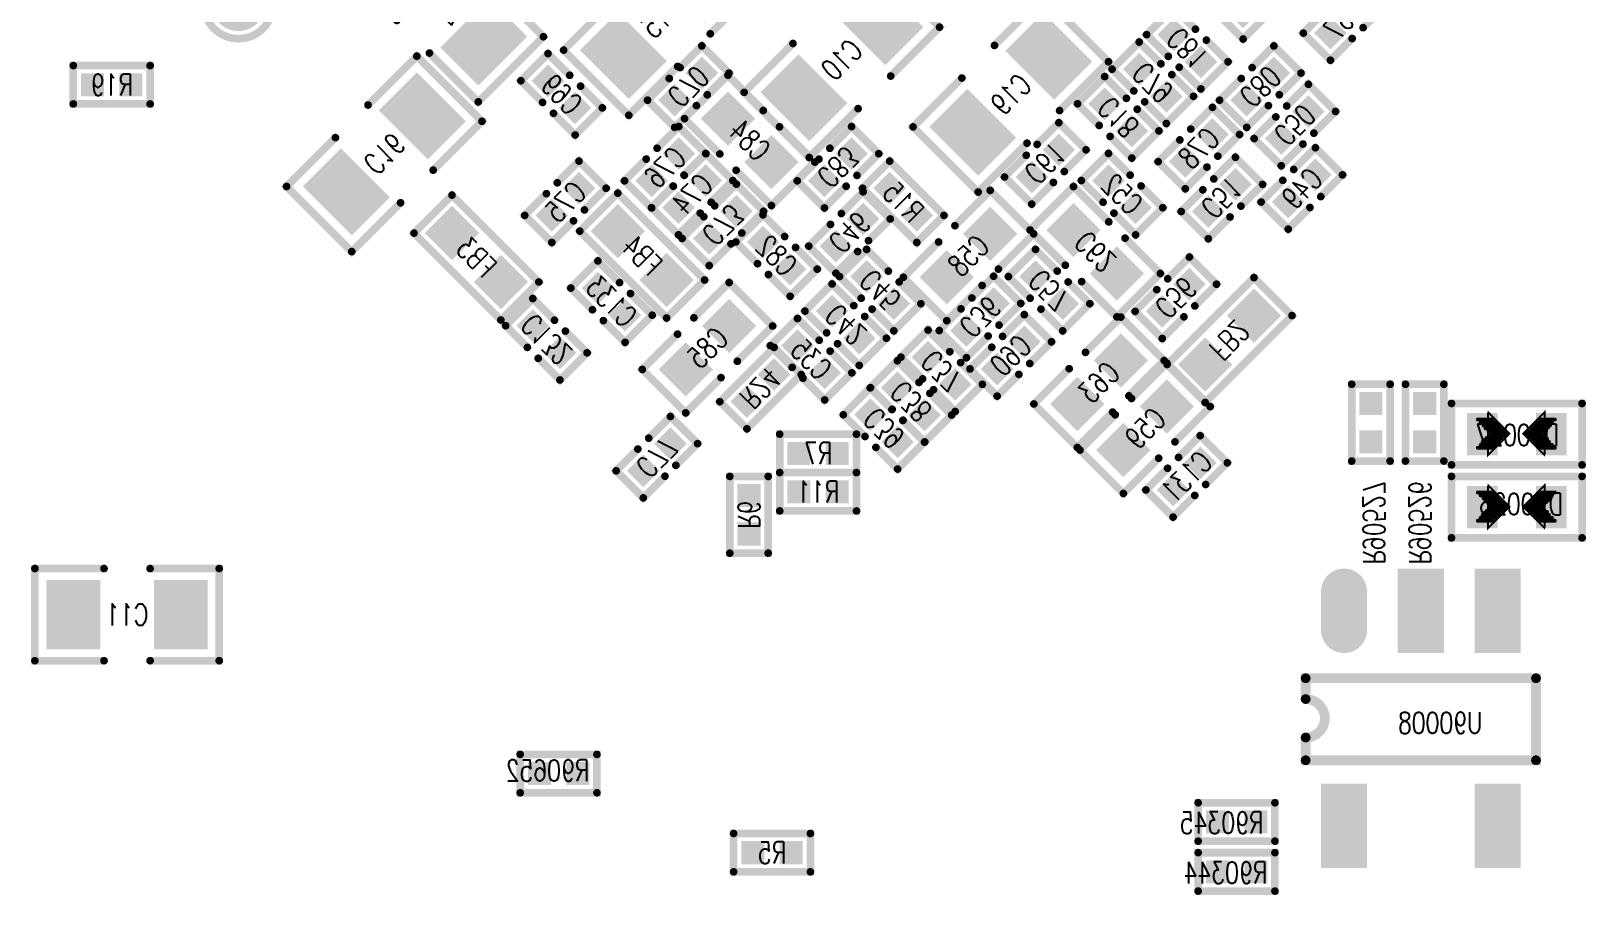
# Model space of a CAD drawing. Extents: x -52.6 to 3.6, y -24.2 to 61.8.
# Drawn here: x -28.95 to -8.7, y -1.5 to 9.75 of the extents above; entities that cross this region are included whole.
import ezdxf
from ezdxf.enums import TextEntityAlignment as Align

# ---------------------------------------------------------------- set-up
doc = ezdxf.new("R2010")
doc.units = 0
doc.linetypes.add('TRMIDX_0', pattern=[2, 1, 1])
doc.linetypes.add('TRMIDX_1', pattern=[2, 1, 1])
for name, color, linetype in [('DRIL_NPLTE_THRU_01', 3, 'CONTINUOUS'), ('DRIL_NPLTE_THRU_02', 176, 'CONTINUOUS'), ('DRIL_NPLTE_THRU_03', 222, 'CONTINUOUS'), ('DRIL_NPLTE_THRU_04', 34, 'CONTINUOUS'), ('DRIL_NPLTE_THRU_05', 171, 'CONTINUOUS'), ('DRIL_NPLTE_THRU_06', 186, 'CONTINUOUS'), ('DRIL_NPLTE_THRU_07', 6, 'CONTINUOUS'), ('DRIL_NPLTE_THRU_08', 2, 'CONTINUOUS'), ('DRIL_PLTE_THRU_01', 3, 'CONTINUOUS'), ('DRIL_PLTE_THRU_02', 176, 'CONTINUOUS'), ('DRIL_PLTE_THRU_03', 222, 'CONTINUOUS'), ('DRIL_PLTE_THRU_04', 34, 'CONTINUOUS'), ('DRIL_PLTE_THRU_05', 171, 'CONTINUOUS'), ('DRIL_PLTE_THRU_06', 186, 'CONTINUOUS'), ('DRIL_PLTE_THRU_07', 6, 'CONTINUOUS'), ('DRIL_PLTE_THRU_08', 2, 'CONTINUOUS'), ('PADS_BOT', 56, 'CONTINUOUS'), ('PADS_INNER', 96, 'CONTINUOUS'), ('PADS_TOP', 96, 'CONTINUOUS'), ('PART_BOT_2DLINE_00', 130, 'CONTINUOUS'), ('PART_BOT_2DLINE_126', 254, 'CONTINUOUS'), ('PART_BOT_COPPER_01', 5, 'CONTINUOUS'), ('PART_NAME_129', 3, 'CONTINUOUS')]:
    doc.layers.add(name, color=color, linetype=linetype)
doc.styles.add('W0$04', font='simplex', dxfattribs={"width": 0.75})

# ---------------------------------------------------------------- blocks, each defined once
blk = doc.blocks.new('SMOOTH_0$1')
at = {"const_width": 0.05}
blk.add_lwpolyline([(-0.025, 0, 1), (0.025, 0, 1)], format="xyb", close=True, dxfattribs=at)
blk = doc.blocks.new('PART_BODY_BOT_175')
at = {"layer": 'PART_BOT_2DLINE_126', "const_width": 0.1}
for points in [[(-0.15, 0.4), (-0.8, 0.4), (-0.8, -0.4), (-0.15, -0.4)], [(0.15, -0.4), (0.8, -0.4), (0.8, 0.4), (0.15, 0.4)]]:
    blk.add_lwpolyline(points, dxfattribs=at)
at = {"layer": 'PART_BOT_2DLINE_126'}
for p in [(-0.8, 0.4), (-0.15, 0.4), (0.15, 0.4), (0.8, 0.4), (-0.8, -0.4), (-0.15, -0.4), (0.15, -0.4), (0.8, -0.4)]:
    blk.add_blockref('SMOOTH_0$1', p, dxfattribs=at)
blk = doc.blocks.new('DRIL_HOLE_0')
blk.add_lwpolyline([(0, 0, 1), (0, 0, 1)], format="xyb", close=True)
blk = doc.blocks.new('PAD_0')
blk.add_lwpolyline([(0, 0, 1), (0, 0, 1)], format="xyb", close=True)
blk = doc.blocks.new('PAD_2')
at = {"const_width": 0.5}
blk.add_lwpolyline([(-0.25, 0), (0.25, 0)], dxfattribs=at)
blk = doc.blocks.new('STK_BOT_435')
at = {"layer": 'DRIL_PLTE_THRU_01'}
blk.add_blockref('DRIL_HOLE_0', (0, 0), dxfattribs=at)
at = {"layer": 'DRIL_PLTE_THRU_02'}
blk.add_blockref('DRIL_HOLE_0', (0, 0), dxfattribs=at)
at = {"layer": 'DRIL_PLTE_THRU_03'}
blk.add_blockref('DRIL_HOLE_0', (0, 0), dxfattribs=at)
at = {"layer": 'DRIL_PLTE_THRU_04'}
blk.add_blockref('DRIL_HOLE_0', (0, 0), dxfattribs=at)
at = {"layer": 'DRIL_PLTE_THRU_05'}
blk.add_blockref('DRIL_HOLE_0', (0, 0), dxfattribs=at)
at = {"layer": 'DRIL_PLTE_THRU_06'}
blk.add_blockref('DRIL_HOLE_0', (0, 0), dxfattribs=at)
at = {"layer": 'DRIL_PLTE_THRU_07'}
blk.add_blockref('DRIL_HOLE_0', (0, 0), dxfattribs=at)
at = {"layer": 'DRIL_PLTE_THRU_08'}
blk.add_blockref('DRIL_HOLE_0', (0, 0), dxfattribs=at)
at = {"layer": 'PADS_BOT'}
blk.add_blockref('PAD_2', (0, 0), dxfattribs=at)
at = {"layer": 'PADS_INNER'}
blk.add_blockref('PAD_0', (0, 0), dxfattribs=at)
at = {"layer": 'PADS_TOP'}
blk.add_blockref('PAD_0', (0, 0), dxfattribs=at)
blk = doc.blocks.new('SYM_BOT_7')
for name, p in [('PART_BODY_BOT_175', (0, 0)), ('STK_BOT_435', (-0.4, 0)), ('STK_BOT_435', (0.4, 0))]:
    blk.add_blockref(name, p)
blk = doc.blocks.new('PART_BOT_9')
blk.add_blockref('SYM_BOT_7', (0, 0))
at = {"layer": 'PART_NAME_129', "style": 'W0$04', "width": 0.75}
blk.add_text('C59', height=0.28, dxfattribs=at).set_placement((0, 0), align=Align.MIDDLE_CENTER)
blk = doc.blocks.new('PART_BODY_BOT_163')
at = {"layer": 'PART_BOT_2DLINE_126', "const_width": 0.1}
for points in [[(-0.3, 0.6), (-1.2, 0.6), (-1.2, -0.6), (-0.3, -0.6)], [(0.3, -0.6), (1.2, -0.6), (1.2, 0.6), (0.3, 0.6)]]:
    blk.add_lwpolyline(points, dxfattribs=at)
at = {"layer": 'PART_BOT_2DLINE_126'}
for p in [(-1.2, 0.6), (-0.3, 0.6), (0.3, 0.6), (1.2, 0.6), (-1.2, -0.6), (-0.3, -0.6), (0.3, -0.6), (1.2, -0.6)]:
    blk.add_blockref('SMOOTH_0$1', p, dxfattribs=at)
blk = doc.blocks.new('PAD_3')
at = {"const_width": 0.7}
blk.add_lwpolyline([(-0.45, 0), (0.45, 0)], dxfattribs=at)
blk = doc.blocks.new('STK_BOT_406')
at = {"layer": 'DRIL_PLTE_THRU_01'}
blk.add_blockref('DRIL_HOLE_0', (0, 0), dxfattribs=at)
at = {"layer": 'DRIL_PLTE_THRU_02'}
blk.add_blockref('DRIL_HOLE_0', (0, 0), dxfattribs=at)
at = {"layer": 'DRIL_PLTE_THRU_03'}
blk.add_blockref('DRIL_HOLE_0', (0, 0), dxfattribs=at)
at = {"layer": 'DRIL_PLTE_THRU_04'}
blk.add_blockref('DRIL_HOLE_0', (0, 0), dxfattribs=at)
at = {"layer": 'DRIL_PLTE_THRU_05'}
blk.add_blockref('DRIL_HOLE_0', (0, 0), dxfattribs=at)
at = {"layer": 'DRIL_PLTE_THRU_06'}
blk.add_blockref('DRIL_HOLE_0', (0, 0), dxfattribs=at)
at = {"layer": 'DRIL_PLTE_THRU_07'}
blk.add_blockref('DRIL_HOLE_0', (0, 0), dxfattribs=at)
at = {"layer": 'DRIL_PLTE_THRU_08'}
blk.add_blockref('DRIL_HOLE_0', (0, 0), dxfattribs=at)
at = {"layer": 'PADS_BOT', "rotation": 90}
blk.add_blockref('PAD_3', (0, 0), dxfattribs=at)
at = {"layer": 'PADS_INNER'}
blk.add_blockref('PAD_0', (0, 0), dxfattribs=at)
at = {"layer": 'PADS_TOP'}
blk.add_blockref('PAD_0', (0, 0), dxfattribs=at)
blk = doc.blocks.new('SYM_BOT_12')
for name, p in [('PART_BODY_BOT_163', (0, 0)), ('STK_BOT_406', (-0.7, 0)), ('STK_BOT_406', (0.7, 0))]:
    blk.add_blockref(name, p)
blk = doc.blocks.new('PART_BOT_21')
blk.add_blockref('SYM_BOT_12', (0, 0))
at = {"layer": 'PART_NAME_129', "style": 'W0$04', "width": 0.75}
blk.add_text('C16', height=0.28, dxfattribs=at).set_placement((0, 0), align=Align.MIDDLE_CENTER)
blk = doc.blocks.new('PART_BODY_BOT_181')
at = {"layer": 'PART_BOT_2DLINE_126', "const_width": 0.1}
blk.add_lwpolyline([(-0.8, -0.35), (-0.8, 0.35), (0.8, 0.35), (0.8, -0.35)], close=True, dxfattribs=at)
at = {"layer": 'PART_BOT_2DLINE_126'}
for p in [(-0.8, 0.35), (0.8, 0.35), (-0.8, -0.35), (0.8, -0.35)]:
    blk.add_blockref('SMOOTH_0$1', p, dxfattribs=at)
blk = doc.blocks.new('SYM_BOT_14')
for name, p in [('STK_BOT_435', (-0.45, 0)), ('PART_BODY_BOT_181', (0, 0)), ('STK_BOT_435', (0.45, 0))]:
    blk.add_blockref(name, p)
blk = doc.blocks.new('PART_BOT_22')
blk.add_blockref('SYM_BOT_14', (0, 0))
at = {"layer": 'PART_NAME_129', "style": 'W0$04', "width": 0.75}
blk.add_text('FB3', height=0.28, dxfattribs=at).set_placement((0, 0), align=Align.MIDDLE_CENTER)
blk = doc.blocks.new('PART_BODY_BOT_164')
at = {"layer": 'PART_BOT_2DLINE_126', "const_width": 0.1}
for points in [[(-0.1, 0.25), (-0.5, 0.25), (-0.5, -0.25), (-0.1, -0.25)], [(0.1, 0.25), (0.5, 0.25), (0.5, -0.25), (0.1, -0.25)]]:
    blk.add_lwpolyline(points, dxfattribs=at)
at = {"layer": 'PART_BOT_2DLINE_126'}
for p in [(-0.5, 0.25), (-0.1, 0.25), (0.1, 0.25), (0.5, 0.25), (-0.5, -0.25), (-0.1, -0.25), (0.1, -0.25), (0.5, -0.25)]:
    blk.add_blockref('SMOOTH_0$1', p, dxfattribs=at)
blk = doc.blocks.new('PAD_1')
at = {"const_width": 0.3}
blk.add_lwpolyline([(-0.15, 0), (0.15, 0)], dxfattribs=at)
blk = doc.blocks.new('STK_BOT_408')
at = {"layer": 'DRIL_NPLTE_THRU_01'}
blk.add_blockref('DRIL_HOLE_0', (0, 0), dxfattribs=at)
at = {"layer": 'DRIL_NPLTE_THRU_02'}
blk.add_blockref('DRIL_HOLE_0', (0, 0), dxfattribs=at)
at = {"layer": 'DRIL_NPLTE_THRU_03'}
blk.add_blockref('DRIL_HOLE_0', (0, 0), dxfattribs=at)
at = {"layer": 'DRIL_NPLTE_THRU_04'}
blk.add_blockref('DRIL_HOLE_0', (0, 0), dxfattribs=at)
at = {"layer": 'DRIL_NPLTE_THRU_05'}
blk.add_blockref('DRIL_HOLE_0', (0, 0), dxfattribs=at)
at = {"layer": 'DRIL_NPLTE_THRU_06'}
blk.add_blockref('DRIL_HOLE_0', (0, 0), dxfattribs=at)
at = {"layer": 'DRIL_NPLTE_THRU_07'}
blk.add_blockref('DRIL_HOLE_0', (0, 0), dxfattribs=at)
at = {"layer": 'DRIL_NPLTE_THRU_08'}
blk.add_blockref('DRIL_HOLE_0', (0, 0), dxfattribs=at)
at = {"layer": 'PADS_BOT'}
blk.add_blockref('PAD_1', (0, 0), dxfattribs=at)
at = {"layer": 'PADS_INNER'}
blk.add_blockref('PAD_0', (0, 0), dxfattribs=at)
at = {"layer": 'PADS_TOP'}
blk.add_blockref('PAD_0', (0, 0), dxfattribs=at)
blk = doc.blocks.new('SYM_BOT_9')
for name, p in [('PART_BODY_BOT_164', (0, 0)), ('STK_BOT_408', (-0.25, 0)), ('STK_BOT_408', (0.25, 0))]:
    blk.add_blockref(name, p)
blk = doc.blocks.new('PART_BOT_25')
blk.add_blockref('SYM_BOT_9', (0, 0))
at = {"layer": 'PART_NAME_129', "style": 'W0$04', "width": 0.75}
blk.add_text('C60', height=0.28, dxfattribs=at).set_placement((0, 0), align=Align.MIDDLE_CENTER)
blk = doc.blocks.new('PART_BOT_26')
blk.add_blockref('SYM_BOT_9', (0, 0))
at = {"layer": 'PART_NAME_129', "style": 'W0$04', "width": 0.75}
blk.add_text('C81', height=0.28, dxfattribs=at).set_placement((0, 0), align=Align.MIDDLE_CENTER)
blk = doc.blocks.new('PART_BOT_29')
blk.add_blockref('SYM_BOT_9', (0, 0))
at = {"layer": 'PART_NAME_129', "style": 'W0$04', "width": 0.75}
blk.add_text('C70', height=0.28, dxfattribs=at).set_placement((0, 0), align=Align.MIDDLE_CENTER)
blk = doc.blocks.new('PART_BOT_30')
blk.add_blockref('SYM_BOT_7', (0, 0))
at = {"layer": 'PART_NAME_129', "style": 'W0$04', "width": 0.75}
blk.add_text('C63', height=0.28, dxfattribs=at).set_placement((0, 0), align=Align.MIDDLE_CENTER)
blk = doc.blocks.new('PART_BOT_38')
blk.add_blockref('SYM_BOT_9', (0, 0))
at = {"layer": 'PART_NAME_129', "style": 'W0$04', "width": 0.75}
blk.add_text('C74', height=0.28, dxfattribs=at).set_placement((0, 0), align=Align.MIDDLE_CENTER)
blk = doc.blocks.new('PART_BOT_42')
blk.add_blockref('SYM_BOT_9', (0, 0))
at = {"layer": 'PART_NAME_129', "style": 'W0$04', "width": 0.75}
blk.add_text('C73', height=0.28, dxfattribs=at).set_placement((0, 0), align=Align.MIDDLE_CENTER)
blk = doc.blocks.new('PART_BOT_49')
blk.add_blockref('SYM_BOT_9', (0, 0))
at = {"layer": 'PART_NAME_129', "style": 'W0$04', "width": 0.75}
blk.add_text('C77', height=0.28, dxfattribs=at).set_placement((0, 0), align=Align.MIDDLE_CENTER)
blk = doc.blocks.new('PART_BOT_53')
blk.add_blockref('SYM_BOT_9', (0, 0))
at = {"layer": 'PART_NAME_129', "style": 'W0$04', "width": 0.75}
blk.add_text('C37', height=0.28, dxfattribs=at).set_placement((0, 0), align=Align.MIDDLE_CENTER)
blk = doc.blocks.new('PART_BOT_54')
blk.add_blockref('SYM_BOT_7', (0, 0))
at = {"layer": 'PART_NAME_129', "style": 'W0$04', "width": 0.75}
blk.add_text('C58', height=0.28, dxfattribs=at).set_placement((0, 0), align=Align.MIDDLE_CENTER)
blk = doc.blocks.new('PART_BOT_58')
blk.add_blockref('SYM_BOT_9', (0, 0))
at = {"layer": 'PART_NAME_129', "style": 'W0$04', "width": 0.75}
blk.add_text('C76', height=0.28, dxfattribs=at).set_placement((0, 0), align=Align.MIDDLE_CENTER)
blk = doc.blocks.new('PART_BOT_68')
blk.add_blockref('SYM_BOT_9', (0, 0))
at = {"layer": 'PART_NAME_129', "style": 'W0$04', "width": 0.75}
blk.add_text('C46', height=0.28, dxfattribs=at).set_placement((0, 0), align=Align.MIDDLE_CENTER)
blk = doc.blocks.new('PART_BOT_73')
blk.add_blockref('SYM_BOT_9', (0, 0))
at = {"layer": 'PART_NAME_129', "style": 'W0$04', "width": 0.75}
blk.add_text('C38', height=0.28, dxfattribs=at).set_placement((0, 0), align=Align.MIDDLE_CENTER)
blk = doc.blocks.new('PART_BOT_79')
blk.add_blockref('SYM_BOT_12', (0, 0))
at = {"layer": 'PART_NAME_129', "style": 'W0$04', "width": 0.75}
blk.add_text('C10', height=0.28, dxfattribs=at).set_placement((0, 0), align=Align.MIDDLE_CENTER)
blk = doc.blocks.new('PART_BOT_84')
blk.add_blockref('SYM_BOT_9', (0, 0))
at = {"layer": 'PART_NAME_129', "style": 'W0$04', "width": 0.75}
blk.add_text('C83', height=0.28, dxfattribs=at).set_placement((0, 0), align=Align.MIDDLE_CENTER)
blk = doc.blocks.new('PART_BOT_92')
blk.add_blockref('SYM_BOT_9', (0, 0))
at = {"layer": 'PART_NAME_129', "style": 'W0$04', "width": 0.75}
blk.add_text('C51', height=0.28, dxfattribs=at).set_placement((0, 0), align=Align.MIDDLE_CENTER)
blk = doc.blocks.new('PART_BOT_95')
blk.add_blockref('SYM_BOT_12', (0, 0))
at = {"layer": 'PART_NAME_129', "style": 'W0$04', "width": 0.75}
blk.add_text('C15', height=0.28, dxfattribs=at).set_placement((0, 0), align=Align.MIDDLE_CENTER)
blk = doc.blocks.new('PART_BOT_98')
blk.add_blockref('SYM_BOT_7', (0, 0))
at = {"layer": 'PART_NAME_129', "style": 'W0$04', "width": 0.75}
blk.add_text('C62', height=0.28, dxfattribs=at).set_placement((0, 0), align=Align.MIDDLE_CENTER)
blk = doc.blocks.new('PART_BOT_101')
blk.add_blockref('SYM_BOT_12', (0, 0))
at = {"layer": 'PART_NAME_129', "style": 'W0$04', "width": 0.75}
blk.add_text('C19', height=0.28, dxfattribs=at).set_placement((0, 0), align=Align.MIDDLE_CENTER)
blk = doc.blocks.new('PART_BOT_102')
blk.add_blockref('SYM_BOT_14', (0, 0))
at = {"layer": 'PART_NAME_129', "style": 'W0$04', "width": 0.75}
blk.add_text('FB4', height=0.28, dxfattribs=at).set_placement((0, 0), align=Align.MIDDLE_CENTER)
blk = doc.blocks.new('PART_BOT_107')
blk.add_blockref('SYM_BOT_14', (0, 0))
at = {"layer": 'PART_NAME_129', "style": 'W0$04', "width": 0.75}
blk.add_text('FB2', height=0.28, dxfattribs=at).set_placement((0, 0), align=Align.MIDDLE_CENTER)
blk = doc.blocks.new('PART_BOT_108')
blk.add_blockref('SYM_BOT_9', (0, 0))
at = {"layer": 'PART_NAME_129', "style": 'W0$04', "width": 0.75}
blk.add_text('C18', height=0.28, dxfattribs=at).set_placement((0, 0), align=Align.MIDDLE_CENTER)
blk = doc.blocks.new('PART_BOT_114')
blk.add_blockref('SYM_BOT_9', (0, 0))
at = {"layer": 'PART_NAME_129', "style": 'W0$04', "width": 0.75}
blk.add_text('C39', height=0.28, dxfattribs=at).set_placement((0, 0), align=Align.MIDDLE_CENTER)
blk = doc.blocks.new('PART_BOT_126')
blk.add_blockref('SYM_BOT_7', (0, 0))
at = {"layer": 'PART_NAME_129', "style": 'W0$04', "width": 0.75}
blk.add_text('C85', height=0.28, dxfattribs=at).set_placement((0, 0), align=Align.MIDDLE_CENTER)
blk = doc.blocks.new('PART_BOT_133')
blk.add_blockref('SYM_BOT_12', (0, 0))
at = {"layer": 'PART_NAME_129', "style": 'W0$04', "width": 0.75}
blk.add_text('C11', height=0.28, rotation=180, dxfattribs=at).set_placement((0, 0), align=Align.MIDDLE_CENTER)
blk = doc.blocks.new('PART_BOT_146')
blk.add_blockref('SYM_BOT_9', (0, 0))
at = {"layer": 'PART_NAME_129', "style": 'W0$04', "width": 0.75}
blk.add_text('C61', height=0.28, dxfattribs=at).set_placement((0, 0), align=Align.MIDDLE_CENTER)
blk = doc.blocks.new('PART_BOT_153')
blk.add_blockref('SYM_BOT_9', (0, 0))
at = {"layer": 'PART_NAME_129', "style": 'W0$04', "width": 0.75}
blk.add_text('C75', height=0.28, dxfattribs=at).set_placement((0, 0), align=Align.MIDDLE_CENTER)
blk = doc.blocks.new('PART_BOT_154')
blk.add_blockref('SYM_BOT_9', (0, 0))
at = {"layer": 'PART_NAME_129', "style": 'W0$04', "width": 0.75}
blk.add_text('C69', height=0.28, dxfattribs=at).set_placement((0, 0), align=Align.MIDDLE_CENTER)
blk = doc.blocks.new('PART_BOT_158')
blk.add_blockref('SYM_BOT_9', (0, 0))
at = {"layer": 'PART_NAME_129', "style": 'W0$04', "width": 0.75}
blk.add_text('C48', height=0.28, dxfattribs=at).set_placement((0, 0), align=Align.MIDDLE_CENTER)
blk = doc.blocks.new('PART_BOT_161')
blk.add_blockref('SYM_BOT_9', (0, 0))
at = {"layer": 'PART_NAME_129', "style": 'W0$04', "width": 0.75}
blk.add_text('C131', height=0.28, dxfattribs=at).set_placement((0, 0), align=Align.MIDDLE_CENTER)
blk = doc.blocks.new('PART_BOT_170')
blk.add_blockref('SYM_BOT_7', (0, 0))
at = {"layer": 'PART_NAME_129', "style": 'W0$04', "width": 0.75}
blk.add_text('C84', height=0.28, dxfattribs=at).set_placement((0, 0), align=Align.MIDDLE_CENTER)
blk = doc.blocks.new('PART_BODY_BOT_166')
at = {"layer": 'PART_BOT_2DLINE_126', "const_width": 0.1}
blk.add_lwpolyline([(-0.5, 0.25), (0.5, 0.25), (0.5, -0.25), (-0.5, -0.25)], close=True, dxfattribs=at)
at = {"layer": 'PART_BOT_2DLINE_126'}
for p in [(-0.5, 0.25), (0.5, 0.25), (-0.5, -0.25), (0.5, -0.25)]:
    blk.add_blockref('SMOOTH_0$1', p, dxfattribs=at)
blk = doc.blocks.new('SYM_BOT_5')
for name, p in [('PART_BODY_BOT_166', (0, 0)), ('STK_BOT_408', (-0.25, 0)), ('STK_BOT_408', (0.25, 0))]:
    blk.add_blockref(name, p)
blk = doc.blocks.new('PART_BOT_174')
blk.add_blockref('SYM_BOT_5', (0, 0))
at = {"layer": 'PART_NAME_129', "style": 'W0$04', "width": 0.75}
blk.add_text('R15', height=0.28, dxfattribs=at).set_placement((0, 0), align=Align.MIDDLE_CENTER)
blk = doc.blocks.new('PART_BOT_175')
blk.add_blockref('SYM_BOT_9', (0, 0))
at = {"layer": 'PART_NAME_129', "style": 'W0$04', "width": 0.75}
blk.add_text('C36', height=0.28, dxfattribs=at).set_placement((0, 0), align=Align.MIDDLE_CENTER)
blk = doc.blocks.new('PART_BOT_189')
blk.add_blockref('SYM_BOT_9', (0, 0))
at = {"layer": 'PART_NAME_129', "style": 'W0$04', "width": 0.75}
blk.add_text('C49', height=0.28, rotation=180, dxfattribs=at).set_placement((0, 0), align=Align.MIDDLE_CENTER)
blk = doc.blocks.new('PART_BOT_198')
blk.add_blockref('SYM_BOT_9', (0, 0))
at = {"layer": 'PART_NAME_129', "style": 'W0$04', "width": 0.75}
blk.add_text('C50', height=0.28, dxfattribs=at).set_placement((0, 0), align=Align.MIDDLE_CENTER)
blk = doc.blocks.new('PART_BOT_204')
blk.add_blockref('SYM_BOT_9', (0, 0))
at = {"layer": 'PART_NAME_129', "style": 'W0$04', "width": 0.75}
blk.add_text('C132', height=0.28, dxfattribs=at).set_placement((0, 0), align=Align.MIDDLE_CENTER)
blk = doc.blocks.new('PART_BOT_205')
blk.add_blockref('SYM_BOT_9', (0, 0))
at = {"layer": 'PART_NAME_129', "style": 'W0$04', "width": 0.75}
blk.add_text('C133', height=0.28, dxfattribs=at).set_placement((0, 0), align=Align.MIDDLE_CENTER)
blk = doc.blocks.new('PART_BOT_209')
blk.add_blockref('SYM_BOT_9', (0, 0))
at = {"layer": 'PART_NAME_129', "style": 'W0$04', "width": 0.75}
blk.add_text('C67', height=0.28, dxfattribs=at).set_placement((0, 0), align=Align.MIDDLE_CENTER)
blk = doc.blocks.new('PART_BOT_210')
blk.add_blockref('SYM_BOT_9', (0, 0))
at = {"layer": 'PART_NAME_129', "style": 'W0$04', "width": 0.75}
blk.add_text('C52', height=0.28, dxfattribs=at).set_placement((0, 0), align=Align.MIDDLE_CENTER)
blk = doc.blocks.new('PART_BOT_212')
blk.add_blockref('SYM_BOT_9', (0, 0))
at = {"layer": 'PART_NAME_129', "style": 'W0$04', "width": 0.75}
blk.add_text('C80', height=0.28, dxfattribs=at).set_placement((0, 0), align=Align.MIDDLE_CENTER)
blk = doc.blocks.new('PART_BOT_215')
blk.add_blockref('SYM_BOT_9', (0, 0))
at = {"layer": 'PART_NAME_129', "style": 'W0$04', "width": 0.75}
blk.add_text('C57', height=0.28, dxfattribs=at).set_placement((0, 0), align=Align.MIDDLE_CENTER)
blk = doc.blocks.new('PART_BOT_237')
blk.add_blockref('SYM_BOT_9', (0, 0))
at = {"layer": 'PART_NAME_129', "style": 'W0$04', "width": 0.75}
blk.add_text('C82', height=0.28, dxfattribs=at).set_placement((0, 0), align=Align.MIDDLE_CENTER)
blk = doc.blocks.new('PART_BOT_278')
blk.add_blockref('SYM_BOT_9', (0, 0))
at = {"layer": 'PART_NAME_129', "style": 'W0$04', "width": 0.75}
blk.add_text('C35', height=0.28, dxfattribs=at).set_placement((0, 0), align=Align.MIDDLE_CENTER)
blk = doc.blocks.new('PART_BOT_279')
blk.add_blockref('SYM_BOT_12', (0, 0))
at = {"layer": 'PART_NAME_129', "style": 'W0$04', "width": 0.75}
blk.add_text('C17', height=0.28, dxfattribs=at).set_placement((0, 0), align=Align.MIDDLE_CENTER)
blk = doc.blocks.new('PART_BOT_282')
blk.add_blockref('SYM_BOT_9', (0, 0))
at = {"layer": 'PART_NAME_129', "style": 'W0$04', "width": 0.75}
blk.add_text('C42', height=0.28, dxfattribs=at).set_placement((0, 0), align=Align.MIDDLE_CENTER)
blk = doc.blocks.new('PART_BOT_284')
blk.add_blockref('SYM_BOT_9', (0, 0))
at = {"layer": 'PART_NAME_129', "style": 'W0$04', "width": 0.75}
blk.add_text('C45', height=0.28, dxfattribs=at).set_placement((0, 0), align=Align.MIDDLE_CENTER)
blk = doc.blocks.new('PART_BOT_305')
blk.add_blockref('SYM_BOT_9', (0, 0))
at = {"layer": 'PART_NAME_129', "style": 'W0$04', "width": 0.75}
blk.add_text('C56', height=0.28, dxfattribs=at).set_placement((0, 0), align=Align.MIDDLE_CENTER)
blk = doc.blocks.new('PART_BOT_325')
blk.add_blockref('SYM_BOT_9', (0, 0))
at = {"layer": 'PART_NAME_129', "style": 'W0$04', "width": 0.75}
blk.add_text('C78', height=0.28, dxfattribs=at).set_placement((0, 0), align=Align.MIDDLE_CENTER)
blk = doc.blocks.new('PART_BOT_326')
blk.add_blockref('SYM_BOT_9', (0, 0))
at = {"layer": 'PART_NAME_129', "style": 'W0$04', "width": 0.75}
blk.add_text('C79', height=0.28, dxfattribs=at).set_placement((0, 0), align=Align.MIDDLE_CENTER)
blk = doc.blocks.new('PART_BOT_438')
blk.add_blockref('SYM_BOT_5', (0, 0))
at = {"layer": 'PART_NAME_129', "style": 'W0$04', "width": 0.75}
blk.add_text('R5', height=0.28, dxfattribs=at).set_placement((0, 0), align=Align.MIDDLE_CENTER)
blk = doc.blocks.new('PART_BOT_442')
blk.add_blockref('SYM_BOT_5', (0, 0))
at = {"layer": 'PART_NAME_129', "style": 'W0$04', "width": 0.75}
blk.add_text('R11', height=0.28, dxfattribs=at).set_placement((0, 0), align=Align.MIDDLE_CENTER)
blk = doc.blocks.new('PART_BOT_447')
blk.add_blockref('SYM_BOT_5', (0, 0))
at = {"layer": 'PART_NAME_129', "style": 'W0$04', "width": 0.75}
blk.add_text('R24', height=0.28, dxfattribs=at).set_placement((0, 0), align=Align.MIDDLE_CENTER)
blk = doc.blocks.new('PART_BOT_557')
blk.add_blockref('SYM_BOT_5', (0, 0))
at = {"layer": 'PART_NAME_129', "style": 'W0$04', "width": 0.75}
blk.add_text('R7', height=0.28, dxfattribs=at).set_placement((0, 0), align=Align.MIDDLE_CENTER)
blk = doc.blocks.new('PART_BOT_558')
blk.add_blockref('SYM_BOT_5', (0, 0))
at = {"layer": 'PART_NAME_129', "style": 'W0$04', "width": 0.75}
blk.add_text('R6', height=0.28, dxfattribs=at).set_placement((0, 0), align=Align.MIDDLE_CENTER)
blk = doc.blocks.new('PART_BOT_560')
blk.add_blockref('SYM_BOT_5', (0, 0))
at = {"layer": 'PART_NAME_129', "style": 'W0$04', "width": 0.75}
blk.add_text('R19', height=0.28, rotation=180, dxfattribs=at).set_placement((0, 0), align=Align.MIDDLE_CENTER)
blk = doc.blocks.new('PART_BOT_715')
blk.add_blockref('SYM_BOT_5', (0, 0))
at = {"layer": 'PART_NAME_129', "style": 'W0$04', "width": 0.75}
blk.add_text('R90344', height=0.28, rotation=180, dxfattribs=at).set_placement((0.4, 0.15))
blk = doc.blocks.new('PART_BOT_716')
blk.add_blockref('SYM_BOT_5', (0, 0))
at = {"layer": 'PART_NAME_129', "style": 'W0$04', "width": 0.75}
blk.add_text('R90345', height=0.28, rotation=180, dxfattribs=at).set_placement((0.35, 0.15))
blk = doc.blocks.new('SMOOTH_0$127')
at = {"const_width": 0.0635}
blk.add_lwpolyline([(-0.03175, 0, 1), (0.03175, 0, 1)], format="xyb", close=True, dxfattribs=at)
blk = doc.blocks.new('PART_BODY_BOT_18')
at = {"layer": 'PART_BOT_2DLINE_00', "const_width": 0.127}
blk.add_lwpolyline([(-0.25, 1.5, 1), (0.25, 1.5), (0.547, 1.5), (0.547, -1.5), (-0.521, -1.5), (-0.521, 1.5)], format="xyb", close=True, dxfattribs=at)
at = {"layer": 'PART_BOT_2DLINE_00'}
for p in [(-0.521, 1.5), (-0.25, 1.5), (0.25, 1.5), (0.547, 1.5), (-0.521, -1.5), (0.547, -1.5)]:
    blk.add_blockref('SMOOTH_0$127', p, dxfattribs=at)
blk = doc.blocks.new('PAD_16')
at = {"const_width": 0.3}
blk.add_lwpolyline([(-0.25, -0.15), (0.25, -0.15, 1), (0.25, 0.15), (-0.25, 0.15, 1)], format="xyb", close=True, dxfattribs=at)
blk = doc.blocks.new('STK_BOT_24')
at = {"layer": 'DRIL_PLTE_THRU_01'}
blk.add_blockref('DRIL_HOLE_0', (0, 0), dxfattribs=at)
at = {"layer": 'DRIL_PLTE_THRU_02'}
blk.add_blockref('DRIL_HOLE_0', (0, 0), dxfattribs=at)
at = {"layer": 'DRIL_PLTE_THRU_03'}
blk.add_blockref('DRIL_HOLE_0', (0, 0), dxfattribs=at)
at = {"layer": 'DRIL_PLTE_THRU_04'}
blk.add_blockref('DRIL_HOLE_0', (0, 0), dxfattribs=at)
at = {"layer": 'DRIL_PLTE_THRU_05'}
blk.add_blockref('DRIL_HOLE_0', (0, 0), dxfattribs=at)
at = {"layer": 'DRIL_PLTE_THRU_06'}
blk.add_blockref('DRIL_HOLE_0', (0, 0), dxfattribs=at)
at = {"layer": 'DRIL_PLTE_THRU_07'}
blk.add_blockref('DRIL_HOLE_0', (0, 0), dxfattribs=at)
at = {"layer": 'DRIL_PLTE_THRU_08'}
blk.add_blockref('DRIL_HOLE_0', (0, 0), dxfattribs=at)
at = {"layer": 'PADS_BOT'}
blk.add_blockref('PAD_16', (0, 0), dxfattribs=at)
at = {"layer": 'PADS_INNER'}
blk.add_blockref('PAD_0', (0, 0), dxfattribs=at)
at = {"layer": 'PADS_TOP'}
blk.add_blockref('PAD_0', (0, 0), dxfattribs=at)
blk = doc.blocks.new('PAD_17')
at = {"const_width": 0.6}
blk.add_lwpolyline([(-0.55, 0), (0.55, 0)], dxfattribs=at)
blk = doc.blocks.new('STK_BOT_25')
at = {"layer": 'DRIL_PLTE_THRU_01'}
blk.add_blockref('DRIL_HOLE_0', (0, 0), dxfattribs=at)
at = {"layer": 'DRIL_PLTE_THRU_02'}
blk.add_blockref('DRIL_HOLE_0', (0, 0), dxfattribs=at)
at = {"layer": 'DRIL_PLTE_THRU_03'}
blk.add_blockref('DRIL_HOLE_0', (0, 0), dxfattribs=at)
at = {"layer": 'DRIL_PLTE_THRU_04'}
blk.add_blockref('DRIL_HOLE_0', (0, 0), dxfattribs=at)
at = {"layer": 'DRIL_PLTE_THRU_05'}
blk.add_blockref('DRIL_HOLE_0', (0, 0), dxfattribs=at)
at = {"layer": 'DRIL_PLTE_THRU_06'}
blk.add_blockref('DRIL_HOLE_0', (0, 0), dxfattribs=at)
at = {"layer": 'DRIL_PLTE_THRU_07'}
blk.add_blockref('DRIL_HOLE_0', (0, 0), dxfattribs=at)
at = {"layer": 'DRIL_PLTE_THRU_08'}
blk.add_blockref('DRIL_HOLE_0', (0, 0), dxfattribs=at)
at = {"layer": 'PADS_BOT'}
blk.add_blockref('PAD_17', (0, 0), dxfattribs=at)
at = {"layer": 'PADS_INNER'}
blk.add_blockref('PAD_0', (0, 0), dxfattribs=at)
at = {"layer": 'PADS_TOP'}
blk.add_blockref('PAD_0', (0, 0), dxfattribs=at)
blk = doc.blocks.new('SYM_BOT_24')
for name, p in [('PART_BODY_BOT_18', (0, 0)), ('STK_BOT_24', (-1.4, 1)), ('STK_BOT_25', (1.4, 1)), ('STK_BOT_25', (-1.4, 0)), ('STK_BOT_25', (-1.4, -1)), ('STK_BOT_25', (1.4, -1))]:
    blk.add_blockref(name, p)
blk = doc.blocks.new('PART_BOT_721')
blk.add_blockref('SYM_BOT_24', (0, 0))
at = {"layer": 'PART_NAME_129', "style": 'W0$04', "width": 0.75}
blk.add_text('U90008', height=0.28, rotation=90, dxfattribs=at).set_placement((0.2, -0.8))
blk = doc.blocks.new('PART_BODY_BOT_14')
at = {"layer": 'PART_BOT_2DLINE_126', "const_width": 0.10008}
blk.add_lwpolyline([(0.450088, 0, 1), (-0.450088, 0, 1)], format="xyb", close=True, dxfattribs=at)
blk = doc.blocks.new('PAD_4')
at = {"const_width": 0.35}
blk.add_lwpolyline([(0, -0.175, 1), (0, 0.175, 1)], format="xyb", close=True, dxfattribs=at)
blk = doc.blocks.new('STK_BOT_12')
at = {"layer": 'DRIL_PLTE_THRU_01'}
blk.add_blockref('DRIL_HOLE_0', (0, 0), dxfattribs=at)
at = {"layer": 'DRIL_PLTE_THRU_02'}
blk.add_blockref('DRIL_HOLE_0', (0, 0), dxfattribs=at)
at = {"layer": 'DRIL_PLTE_THRU_03'}
blk.add_blockref('DRIL_HOLE_0', (0, 0), dxfattribs=at)
at = {"layer": 'DRIL_PLTE_THRU_04'}
blk.add_blockref('DRIL_HOLE_0', (0, 0), dxfattribs=at)
at = {"layer": 'DRIL_PLTE_THRU_05'}
blk.add_blockref('DRIL_HOLE_0', (0, 0), dxfattribs=at)
at = {"layer": 'DRIL_PLTE_THRU_06'}
blk.add_blockref('DRIL_HOLE_0', (0, 0), dxfattribs=at)
at = {"layer": 'DRIL_PLTE_THRU_07'}
blk.add_blockref('DRIL_HOLE_0', (0, 0), dxfattribs=at)
at = {"layer": 'DRIL_PLTE_THRU_08'}
blk.add_blockref('DRIL_HOLE_0', (0, 0), dxfattribs=at)
at = {"layer": 'PADS_BOT'}
blk.add_blockref('PAD_4', (0, 0), dxfattribs=at)
at = {"layer": 'PADS_INNER'}
blk.add_blockref('PAD_0', (0, 0), dxfattribs=at)
at = {"layer": 'PADS_TOP'}
blk.add_blockref('PAD_0', (0, 0), dxfattribs=at)
blk = doc.blocks.new('SYM_BOT_16')
for name in ['PART_BODY_BOT_14', 'STK_BOT_12']:
    blk.add_blockref(name, (0, 0))
blk = doc.blocks.new('PART_BOT_748')
blk.add_blockref('SYM_BOT_16', (0, 0))
at = {"layer": 'PART_NAME_129', "style": 'W0$04', "width": 0.75}
blk.add_text('TP1351', height=0.28, dxfattribs=at).set_placement((-0.4, -0.2))
blk = doc.blocks.new('SMOOTH_0$0254')
at = {"const_width": 0.0127}
blk.add_lwpolyline([(-0.00635, 0, 1), (0.00635, 0, 1)], format="xyb", close=True, dxfattribs=at)
blk = doc.blocks.new('SMOOTH_0$0508')
at = {"const_width": 0.0254}
blk.add_lwpolyline([(-0.0127, 0, 1), (0.0127, 0, 1)], format="xyb", close=True, dxfattribs=at)
blk = doc.blocks.new('PART_BODY_BOT_29')
at = {"layer": 'PART_BOT_2DLINE_126', "const_width": 0.1}
blk.add_lwpolyline([(0.85, -0.4), (0.85, 0.4), (-0.85, 0.4), (-0.85, -0.4)], close=True, dxfattribs=at)
at = {"layer": 'PART_BOT_COPPER_01', "linetype": 'TRMIDX_0', "const_width": 0.0508}
for points in [[(-0.3048, 0.1905), (-0.4953, 0.1905)], [(-0.2667, 0.1524), (-0.4572, 0.1524)], [(-0.2413, 0.1143), (-0.4318, 0.1143)], [(-0.2159, 0.0889), (-0.4064, 0.0889)], [(-0.1905, 0.0635), (-0.381, 0.0635)], [(-0.1524, 0.0381), (-0.3429, 0.0381)], [(-0.1397, -0.0127), (-0.3302, -0.0127)], [(-0.127, 0.0127), (-0.3175, 0.0127)], [(-0.3048, -0.1778), (-0.4953, -0.1778)], [(-0.2667, -0.1397), (-0.4572, -0.1397)], [(-0.2286, -0.1016), (-0.4191, -0.1016)], [(-0.2032, -0.0635), (-0.3937, -0.0635)], [(-0.1651, -0.0381), (-0.3556, -0.0381)]]:
    blk.add_lwpolyline(points, dxfattribs=at)
at = {"layer": 'PART_BOT_COPPER_01', "linetype": 'TRMIDX_0', "const_width": 0.0254}
for points in [[(-0.3556, -0.2667), (-0.08255, 0.00635), (-0.36195, 0.28575), (-0.36195, -0.254), (-0.3556, -0.254)], [(-0.3048, -0.1651), (-0.1397, 0), (-0.31115, 0.17145), (-0.31115, -0.1524), (-0.3048, -0.1524)]]:
    blk.add_lwpolyline(points, close=True, dxfattribs=at)
at = {"layer": 'PART_BOT_COPPER_01', "linetype": 'TRMIDX_1', "const_width": 0.0254}
for points in [[(0.3683, 0.2794), (0.09525, 0.00635), (0.37465, -0.27305), (0.37465, 0.2667), (0.3683, 0.2667)], [(0.3175, 0.1778), (0.1524, 0.0127), (0.32385, -0.15875), (0.32385, 0.1651), (0.3175, 0.1651)]]:
    blk.add_lwpolyline(points, close=True, dxfattribs=at)
at = {"layer": 'PART_BOT_COPPER_01', "linetype": 'TRMIDX_1', "const_width": 0.0508}
for points in [[(0.3175, 0.1905), (0.508, 0.1905)], [(0.1397, 0), (0.3302, 0)], [(0.1524, 0.0254), (0.3429, 0.0254)], [(0.1651, -0.0254), (0.3556, -0.0254)], [(0.1778, 0.0508), (0.3683, 0.0508)], [(0.2159, 0.0762), (0.4064, 0.0762)], [(0.2413, 0.1143), (0.4318, 0.1143)], [(0.2794, 0.1524), (0.4699, 0.1524)], [(0.2032, -0.0508), (0.3937, -0.0508)], [(0.2286, -0.0762), (0.4191, -0.0762)], [(0.254, -0.1016), (0.4445, -0.1016)], [(0.2794, -0.1397), (0.4699, -0.1397)], [(0.3175, -0.1778), (0.508, -0.1778)]]:
    blk.add_lwpolyline(points, dxfattribs=at)
at = {"layer": 'PART_BOT_2DLINE_126'}
for p in [(-0.85, 0.4), (0.85, 0.4), (-0.85, -0.4), (0.85, -0.4)]:
    blk.add_blockref('SMOOTH_0$1', p, dxfattribs=at)
at = {"layer": 'PART_BOT_COPPER_01'}
for name, p in [('SMOOTH_0$0508', (-0.4953, 0.1905)), ('SMOOTH_0$0254', (-0.36195, 0.28575)), ('SMOOTH_0$0508', (-0.3048, 0.1905)), ('SMOOTH_0$0508', (0.3175, 0.1905)), ('SMOOTH_0$0254', (0.3683, 0.2794)), ('SMOOTH_0$0254', (0.3683, 0.2667)), ('SMOOTH_0$0254', (0.37465, 0.2667)), ('SMOOTH_0$0508', (0.508, 0.1905)), ('SMOOTH_0$0508', (-0.4572, 0.1524)), ('SMOOTH_0$0508', (-0.4318, 0.1143)), ('SMOOTH_0$0508', (-0.4064, 0.0889)), ('SMOOTH_0$0508', (-0.381, 0.0635)), ('SMOOTH_0$0508', (-0.3429, 0.0381)), ('SMOOTH_0$0508', (-0.3302, -0.0127)), ('SMOOTH_0$0508', (-0.3175, 0.0127)), ('SMOOTH_0$0254', (-0.31115, 0.17145)), ('SMOOTH_0$0508', (-0.2667, 0.1524)), ('SMOOTH_0$0508', (-0.2413, 0.1143)), ('SMOOTH_0$0508', (-0.2159, 0.0889)), ('SMOOTH_0$0508', (-0.1905, 0.0635)), ('SMOOTH_0$0508', (-0.1524, 0.0381)), ('SMOOTH_0$0508', (-0.1397, -0.0127)), ('SMOOTH_0$0508', (-0.127, 0.0127)), ('SMOOTH_0$0254', (-0.1397, 0)), ('SMOOTH_0$0254', (-0.08255, 0.00635)), ('SMOOTH_0$0254', (0.09525, 0.00635)), ('SMOOTH_0$0508', (0.1397, 0)), ('SMOOTH_0$0508', (0.1524, 0.0254)), ('SMOOTH_0$0254', (0.1524, 0.0127)), ('SMOOTH_0$0508', (0.1651, -0.0254)), ('SMOOTH_0$0508', (0.1778, 0.0508)), ('SMOOTH_0$0508', (0.2159, 0.0762)), ('SMOOTH_0$0508', (0.2413, 0.1143)), ('SMOOTH_0$0508', (0.2794, 0.1524)), ('SMOOTH_0$0254', (0.3175, 0.1778)), ('SMOOTH_0$0254', (0.3175, 0.1651)), ('SMOOTH_0$0508', (0.3302, 0)), ('SMOOTH_0$0254', (0.32385, 0.1651)), ('SMOOTH_0$0508', (0.3429, 0.0254)), ('SMOOTH_0$0508', (0.3556, -0.0254)), ('SMOOTH_0$0508', (0.3683, 0.0508)), ('SMOOTH_0$0508', (0.4064, 0.0762)), ('SMOOTH_0$0508', (0.4318, 0.1143)), ('SMOOTH_0$0508', (0.4699, 0.1524)), ('SMOOTH_0$0508', (-0.4953, -0.1778)), ('SMOOTH_0$0508', (-0.4572, -0.1397)), ('SMOOTH_0$0508', (-0.4191, -0.1016)), ('SMOOTH_0$0508', (-0.3937, -0.0635)), ('SMOOTH_0$0508', (-0.3556, -0.0381)), ('SMOOTH_0$0508', (-0.3048, -0.1778)), ('SMOOTH_0$0254', (-0.31115, -0.1524)), ('SMOOTH_0$0254', (-0.3048, -0.1524)), ('SMOOTH_0$0254', (-0.3048, -0.1651)), ('SMOOTH_0$0508', (-0.2667, -0.1397)), ('SMOOTH_0$0508', (-0.2286, -0.1016)), ('SMOOTH_0$0508', (-0.2032, -0.0635)), ('SMOOTH_0$0508', (-0.1651, -0.0381)), ('SMOOTH_0$0508', (0.2032, -0.0508)), ('SMOOTH_0$0508', (0.2286, -0.0762)), ('SMOOTH_0$0508', (0.254, -0.1016)), ('SMOOTH_0$0508', (0.2794, -0.1397)), ('SMOOTH_0$0508', (0.3175, -0.1778)), ('SMOOTH_0$0254', (0.32385, -0.15875)), ('SMOOTH_0$0508', (0.3937, -0.0508)), ('SMOOTH_0$0508', (0.4191, -0.0762)), ('SMOOTH_0$0508', (0.4445, -0.1016)), ('SMOOTH_0$0508', (0.4699, -0.1397)), ('SMOOTH_0$0508', (0.508, -0.1778)), ('SMOOTH_0$0254', (-0.36195, -0.254)), ('SMOOTH_0$0254', (-0.3556, -0.254)), ('SMOOTH_0$0254', (-0.3556, -0.2667)), ('SMOOTH_0$0254', (0.37465, -0.27305))]:
    blk.add_blockref(name, p, dxfattribs=at)
blk = doc.blocks.new('PAD_23')
at = {"const_width": 0.4}
blk.add_lwpolyline([(-0.275, 0), (0.275, 0)], dxfattribs=at)
blk = doc.blocks.new('STK_BOT_121')
at = {"layer": 'DRIL_PLTE_THRU_01'}
blk.add_blockref('DRIL_HOLE_0', (0, 0), dxfattribs=at)
at = {"layer": 'DRIL_PLTE_THRU_02'}
blk.add_blockref('DRIL_HOLE_0', (0, 0), dxfattribs=at)
at = {"layer": 'DRIL_PLTE_THRU_03'}
blk.add_blockref('DRIL_HOLE_0', (0, 0), dxfattribs=at)
at = {"layer": 'DRIL_PLTE_THRU_04'}
blk.add_blockref('DRIL_HOLE_0', (0, 0), dxfattribs=at)
at = {"layer": 'DRIL_PLTE_THRU_05'}
blk.add_blockref('DRIL_HOLE_0', (0, 0), dxfattribs=at)
at = {"layer": 'DRIL_PLTE_THRU_06'}
blk.add_blockref('DRIL_HOLE_0', (0, 0), dxfattribs=at)
at = {"layer": 'DRIL_PLTE_THRU_07'}
blk.add_blockref('DRIL_HOLE_0', (0, 0), dxfattribs=at)
at = {"layer": 'DRIL_PLTE_THRU_08'}
blk.add_blockref('DRIL_HOLE_0', (0, 0), dxfattribs=at)
at = {"layer": 'PADS_BOT', "rotation": 90}
blk.add_blockref('PAD_23', (0, 0), dxfattribs=at)
at = {"layer": 'PADS_INNER'}
blk.add_blockref('PAD_0', (0, 0), dxfattribs=at)
at = {"layer": 'PADS_TOP'}
blk.add_blockref('PAD_0', (0, 0), dxfattribs=at)
blk = doc.blocks.new('SYM_BOT_22')
for name, p in [('PART_BODY_BOT_29', (0, 0)), ('STK_BOT_121', (-0.45, 0)), ('STK_BOT_121', (0.45, 0))]:
    blk.add_blockref(name, p)
blk = doc.blocks.new('PART_BOT_770')
blk.add_blockref('SYM_BOT_22', (0, 0))
at = {"layer": 'PART_NAME_129', "style": 'W0$04', "width": 0.75}
blk.add_text('D90026', height=0.28, dxfattribs=at).set_placement((-0.6, -0.1))
blk = doc.blocks.new('PART_BOT_771')
blk.add_blockref('SYM_BOT_22', (0, 0))
at = {"layer": 'PART_NAME_129', "style": 'W0$04', "width": 0.75}
blk.add_text('D90027', height=0.28, dxfattribs=at).set_placement((-0.55, -0.15))
blk = doc.blocks.new('PART_BOT_774')
blk.add_blockref('SYM_BOT_5', (0, 0))
at = {"layer": 'PART_NAME_129', "style": 'W0$04', "width": 0.75}
blk.add_text('R90526', height=0.28, dxfattribs=at).set_placement((-1.85, -0.2))
blk = doc.blocks.new('PART_BOT_775')
blk.add_blockref('SYM_BOT_5', (0, 0))
at = {"layer": 'PART_NAME_129', "style": 'W0$04', "width": 0.75}
blk.add_text('R90527', height=0.28, dxfattribs=at).set_placement((-1.85, -0.1))
blk = doc.blocks.new('PART_BOT_817')
blk.add_blockref('SYM_BOT_5', (0, 0))
at = {"layer": 'PART_NAME_129', "style": 'W0$04', "width": 0.75}
blk.add_text('R90652', height=0.28, rotation=180, dxfattribs=at).set_placement((0.4, 0.1))

msp = doc.modelspace()

# ---------------------------------------------------------------- block references
at = {"xscale": -1}
for name, p, rotation in [('PART_BOT_279', (-23.55, 10.1), -225), ('PART_BOT_95', (-20.741, 9.926), -315), ('PART_BOT_79', (-18.391, 9.376), -315), ('PART_BOT_158', (-13.341, 10.176), -45), ('PART_BOT_101', (-16.191, 8.926), -315), ('PART_BOT_209', (-11.85, 9.9), -315), ('PART_BOT_26', (-13.891, 9.526), -225), ('PART_BOT_21', (-24.35, 8.15), -135), ('PART_BOT_154', (-22.041, 8.926), -45), ('PART_BOT_29', (-20.391, 9.026), -135), ('PART_BOT_326', (-14.341, 9.076), -225), ('PART_BOT_212', (-12.941, 9.026), -135), ('PART_BOT_560', (-27.9, 9.05), -180), ('PART_BOT_170', (-19.591, 8.326), -45), ('PART_BOT_108', (-14.791, 8.626), -225), ('PART_BOT_198', (-12.491, 8.526), -135), ('PART_BOT_325', (-13.741, 8.226), -315), ('PART_BOT_58', (-20.691, 7.976), -315), ('PART_BOT_84', (-18.441, 7.976), -135), ('PART_BOT_146', (-15.741, 8.026), -135), ('PART_BOT_153', (-21.991, 7.526), -315), ('PART_BOT_38', (-20.341, 7.626), -315), ('PART_BOT_174', (-17.591, 7.526), -45), ('PART_BOT_210', (-14.741, 7.626), -45), ('PART_BOT_92', (-13.441, 7.576), -135), ('PART_BOT_189', (-12.4, 7.7), -135), ('PART_BOT_22', (-23.15, 6.8), -45), ('PART_BOT_102', (-20.991, 6.826), -45), ('PART_BOT_42', (-19.941, 7.226), -135), ('PART_BOT_68', (-18.291, 7.126), -135), ('PART_BOT_54', (-16.741, 6.826), -315), ('PART_BOT_98', (-15.091, 6.876), -225), ('PART_BOT_237', (-19.241, 6.826), -45), ('PART_BOT_284', (-17.891, 6.376), -225), ('PART_BOT_215', (-15.691, 6.376), -225), ('PART_BOT_205', (-21.391, 6.226), -45), ('PART_BOT_305', (-14.041, 6.276), -135), ('PART_BOT_126', (-20.141, 5.626), -315), ('PART_BOT_282', (-18.341, 5.926), -225), ('PART_BOT_175', (-16.591, 6.026), -135), ('PART_BOT_107', (-13.341, 5.726), -135), ('PART_BOT_204', (-22.239, 5.736), -225), ('PART_BOT_278', (-18.791, 5.476), -45), ('PART_BOT_25', (-16.191, 5.526), -315), ('PART_BOT_30', (-15.041, 5.176), -315), ('PART_BOT_53', (-17.091, 5.326), -225), ('PART_BOT_447', (-19.45, 5.1), -135), ('PART_BOT_73', (-17.491, 4.926), -225), ('PART_BOT_9', (-14.441, 4.576), -315), ('PART_BOT_114', (-17.841, 4.576), -225), ('PART_BOT_775', (-11.5, 4.65), -90), ('PART_BOT_774', (-10.8, 4.65), -90), ('PART_BOT_49', (-20.8, 4.2), -135), ('PART_BOT_161', (-13.9, 3.95), -315), ('PART_BOT_558', (-19.6, 3.45), -90), ('PART_BOT_721', (-10.85, 0.8), -270), ('PART_BOT_133', (-27.7, 2.15), -180), ('PART_BOT_817', (-22.08, 0.08), -180), ('PART_BOT_716', (-13.25, -0.55), -180), ('PART_BOT_715', (-13.25, -1.2), -180)]:
    msp.add_blockref(name, p, dxfattribs=dict(at, rotation=rotation))
for name, p in [('PART_BOT_748', (-26.25, 10.1)), ('PART_BOT_771', (-9.6, 4.5)), ('PART_BOT_557', (-18.7, 4.25)), ('PART_BOT_442', (-18.7, 3.75)), ('PART_BOT_770', (-9.6, 3.55)), ('PART_BOT_438', (-19.3, -0.95))]:
    msp.add_blockref(name, p, dxfattribs=at)

doc.saveas('drawing.dxf')
